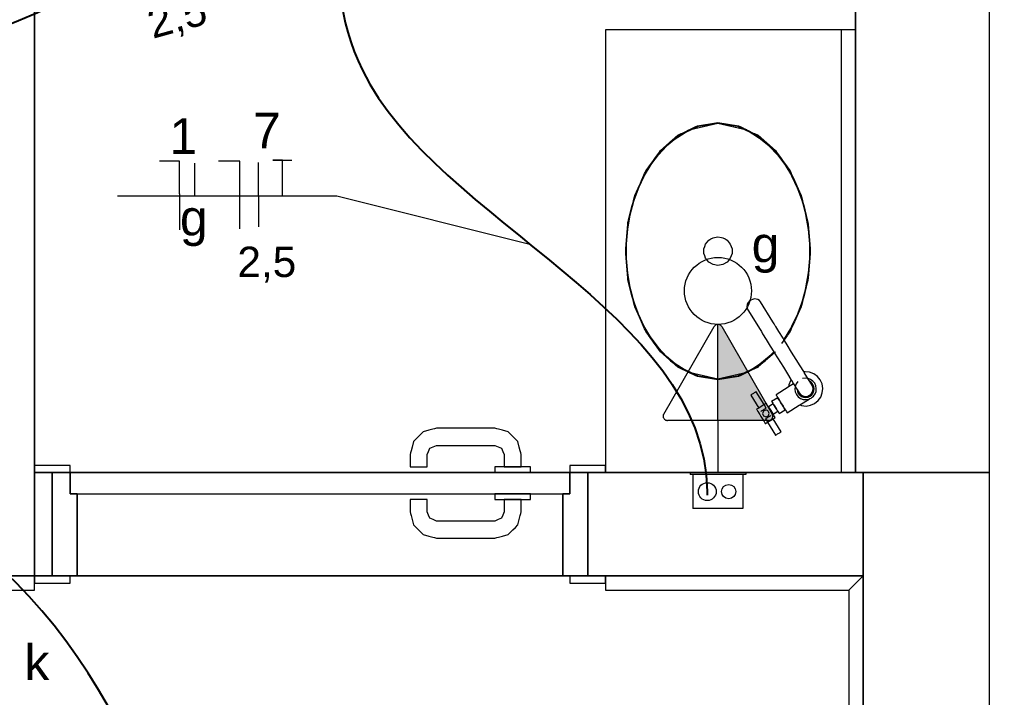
# Model space of a CAD drawing. Header units: millimetres. Extents: x 3.1 to 48, y 1.7 to 17.8.
# Drawn here: x 35.857 to 38.575, y 10.792 to 12.692 of the extents above; entities that cross this region are included whole.
import ezdxf

# ---------------------------------------------------------------- set-up
doc = ezdxf.new("R2010")
doc.units = ezdxf.units.MM
doc.layers.add('EL-Eletroduto', color=30, linetype='Continuous')
for name, color, linetype, lineweight in [('EL-Fios (Fase 1)', 2, 'Continuous', 15), ('EL-Fios (Neutro)', 154, 'Continuous', 15), ('EL-Fios (Retorno)', 10, 'Continuous', 15), ('EL-Fios (Terra)', 92, 'Continuous', 15), ('EL-Interruptor', 3, 'Continuous', 20), ('EL-Textos fios', 1, 'Continuous', 9), ('EL-Tomadas', 150, 'Continuous', 20), ('IFC-Caixa de passagem-Contorno', 44, 'Continuous', 5), ('IFC-Elemento construtivo genérico-Contorno', 253, 'Continuous', 5), ('IFC-Elemento de mobília-Contorno', 253, 'Continuous', 5), ('IFC-Elemento terminal-Contorno', 253, 'Continuous', 5), ('IFC-Laje-Contorno', 253, 'Continuous', 5), ('IFC-Parede padrão-Contorno', 253, 'Continuous', 5), ('IFC-Porta-Contorno', 253, 'Continuous', 5), ('Textos', 2, 'Continuous', 9)]:
    doc.layers.add(name, color=color, linetype=linetype, lineweight=lineweight)
doc.styles.add('Arial', font='arial.ttf')

msp = doc.modelspace()

# ---------------------------------------------------------------- hatches: boundary and pattern name
at = {"layer": 'EL-Tomadas', "linetype": 'Continuous'}
msp.add_hatch(color=161, dxfattribs=at).paths.add_polyline_path([(37.8136, 11.5687), (37.8136, 11.838), (37.816, 11.8377), (37.819, 11.8367), (37.8213, 11.8352), (37.823, 11.8334), (37.8242, 11.8317), (37.9667, 11.5842), (37.9672, 11.5815), (37.9671, 11.5788), (37.9663, 11.5759), (37.9651, 11.5737), (37.9623, 11.5709), (37.959, 11.5692), (37.9565, 11.5687), (37.8136, 11.5687)])

# ---------------------------------------------------------------- linework, layer by layer
at = {"layer": 'EL-Eletroduto'}
for points in [[(34.2742, 12.4486), (36.1612, 12.8513), (36.8486, 13.5208)], [(36.8486, 13.5208), (36.8173, 12.5502), (37.7836, 11.3694), (37.7837, 11.3592)], [(35.5126, 8.27), (36.3238, 9.5952), (35.7692, 11.1866), (35.7657, 11.1896)]]:
    msp.add_spline(points, degree=3, dxfattribs=at)
at = {"layer": 'EL-Fios (Fase 1)'}
for p, q in [((36.3046, 12.2953), (36.2489, 12.2953)), ((36.3046, 12.2033), (36.3046, 12.2953)), ((36.3046, 12.2033), (36.3046, 12.103))]:
    msp.add_line(p, q, dxfattribs=at)
at = {"layer": 'EL-Fios (Neutro)'}
for p, q in [((36.474, 12.295), (36.4144, 12.295)), ((36.474, 12.1056), (36.474, 12.295))]:
    msp.add_line(p, q, dxfattribs=at)
at = {"layer": 'EL-Fios (Retorno)'}
for p, q in [((36.3479, 12.1978), (36.3479, 12.2898)), ((36.5264, 12.1979), (36.5264, 12.2914)), ((36.1312, 12.1979), (36.7458, 12.1977)), ((36.5264, 12.1979), (36.5264, 12.1108)), ((36.7458, 12.1977), (37.2868, 12.0623))]:
    msp.add_line(p, q, dxfattribs=at)
at = {"layer": 'EL-Fios (Terra)'}
msp.add_lwpolyline([(36.5935, 12.1979), (36.5935, 12.2979), (36.5668, 12.2979), (36.6202, 12.2979)], dxfattribs=at)
at = {"layer": 'EL-Interruptor'}
msp.add_circle((37.8136, 11.9317), 0.0938, dxfattribs=at)
at = {"layer": 'EL-Tomadas'}
for p, q in [((37.6616, 11.5867), (37.8032, 11.832)), ((37.8136, 11.5687), (37.8136, 11.838)), ((37.824, 11.832), (37.9656, 11.5866)), ((37.9552, 11.5686), (37.672, 11.5687)), ((37.8136, 11.5687), (37.8136, 11.4235))]:
    msp.add_line(p, q, dxfattribs=at)
for points in [[(37.824, 11.832), (37.8232, 11.8332), (37.8223, 11.8342), (37.8213, 11.8352), (37.8202, 11.836), (37.819, 11.8367), (37.8177, 11.8373), (37.8163, 11.8377), (37.815, 11.8379), (37.8136, 11.838), (37.8122, 11.8379), (37.8108, 11.8377), (37.8095, 11.8373), (37.8082, 11.8367), (37.807, 11.836), (37.8059, 11.8352), (37.8048, 11.8342), (37.8039, 11.8332), (37.8032, 11.832)], [(37.6616, 11.5867), (37.661, 11.5855), (37.6605, 11.5842), (37.6602, 11.5828), (37.66, 11.5814), (37.66, 11.58), (37.6602, 11.5787), (37.6605, 11.5773), (37.661, 11.576), (37.6616, 11.5747), (37.6624, 11.5736), (37.6633, 11.5725), (37.6643, 11.5715), (37.6654, 11.5707), (37.6666, 11.57), (37.6679, 11.5695), (37.6692, 11.5691), (37.6706, 11.5688), (37.672, 11.5687)], [(37.9552, 11.5686), (37.9566, 11.5687), (37.958, 11.5689), (37.9593, 11.5693), (37.9606, 11.5699), (37.9618, 11.5706), (37.963, 11.5714), (37.964, 11.5724), (37.9649, 11.5734), (37.9656, 11.5746), (37.9663, 11.5758), (37.9667, 11.5772), (37.9671, 11.5785), (37.9672, 11.5799), (37.9672, 11.5813), (37.9671, 11.5827), (37.9667, 11.584), (37.9663, 11.5854), (37.9656, 11.5866)]]:
    msp.add_lwpolyline(points, dxfattribs=at)
at = {"layer": 'IFC-Caixa de passagem-Contorno'}
for p, q in [((37.8916, 11.423), (37.7356, 11.423)), ((37.7356, 11.423), (37.7356, 11.417)), ((37.8916, 11.417), (37.7356, 11.417)), ((37.7436, 11.417), (37.7436, 11.322)), ((37.8836, 11.417), (37.8836, 11.322)), ((37.8916, 11.423), (37.8916, 11.417)), ((37.8836, 11.322), (37.7436, 11.322))]:
    msp.add_line(p, q, dxfattribs=at)
for centre, radius in [((37.7836, 11.3694), 0.025), ((37.8436, 11.3694), 0.0199)]:
    msp.add_circle(centre, radius, dxfattribs=at)
at = {"layer": 'IFC-Elemento construtivo genérico-Contorno', "lineweight": 5}
for p, q in [((35.8986, 11.133), (35.6086, 11.133)), ((35.8986, 11.113), (35.8986, 11.133)), ((38.2206, 11.133), (37.4986, 11.133)), ((37.4986, 11.133), (37.4986, 11.113)), ((38.2206, 11.133), (38.1806, 11.093)), ((38.1806, 11.093), (38.2206, 11.133)), ((38.2206, 5.407), (38.2206, 11.133)), ((35.6086, 11.093), (35.8986, 11.093)), ((35.8986, 11.093), (35.8986, 11.113)), ((37.4986, 11.113), (37.4986, 11.093)), ((37.4986, 11.093), (38.1806, 11.093)), ((38.1806, 11.093), (38.1806, 5.447))]:
    msp.add_line(p, q, dxfattribs=at)
at = {"layer": 'IFC-Elemento de mobília-Contorno', "lineweight": 5}
for p, q in [((37.4986, 12.663), (37.4986, 12.4527)), ((37.5884, 12.663), (37.4986, 12.663)), ((37.6051, 12.663), (37.5884, 12.663)), ((37.697, 12.663), (37.6051, 12.663)), ((37.732, 12.663), (37.697, 12.663)), ((37.7897, 12.663), (37.732, 12.663)), ((37.8375, 12.663), (37.7897, 12.663)), ((37.8951, 12.663), (37.8375, 12.663)), ((37.9301, 12.663), (37.8951, 12.663)), ((38.022, 12.663), (37.9301, 12.663)), ((38.0388, 12.663), (38.022, 12.663)), ((38.1586, 12.663), (38.0388, 12.663)), ((38.1986, 12.663), (38.1586, 12.663)), ((38.1586, 12.663), (38.1586, 12.3326)), ((38.1986, 12.4918), (38.1986, 12.663)), ((38.1986, 12.2346), (38.1986, 12.4918)), ((37.4986, 12.4527), (37.4986, 12.3538)), ((37.756, 12.3942), (37.8136, 12.4033)), ((37.8136, 12.4033), (37.8711, 12.3942)), ((37.6611, 12.3323), (37.7014, 12.3676)), ((37.7014, 12.3676), (37.7108, 12.3722)), ((37.7108, 12.3722), (37.7127, 12.3731)), ((37.7127, 12.3731), (37.7326, 12.3828)), ((37.7326, 12.3828), (37.733, 12.383)), ((37.733, 12.383), (37.7512, 12.3919)), ((37.7512, 12.3919), (37.756, 12.3942)), ((37.8711, 12.3942), (37.876, 12.3919)), ((37.876, 12.3919), (37.8953, 12.3824)), ((37.8953, 12.3824), (37.896, 12.3821)), ((37.896, 12.3821), (37.9144, 12.3731)), ((37.9144, 12.3731), (37.9163, 12.3722)), ((37.9163, 12.3722), (37.9258, 12.3676)), ((37.9258, 12.3676), (37.9661, 12.3323)), ((37.4986, 12.3538), (37.4986, 12.2687)), ((37.6357, 12.3015), (37.6476, 12.318)), ((37.6476, 12.318), (37.6523, 12.3247)), ((37.6523, 12.3247), (37.6611, 12.3323)), ((37.9661, 12.3323), (37.9748, 12.3247)), ((37.9748, 12.3247), (37.9796, 12.318)), ((37.9796, 12.318), (37.9914, 12.3015)), ((38.1586, 12.3326), (38.1586, 12.2541)), ((37.6191, 12.2784), (37.6355, 12.3012)), ((37.6355, 12.3012), (37.6357, 12.3015)), ((37.9914, 12.3015), (37.9917, 12.3012)), ((37.9917, 12.3012), (38.008, 12.2784)), ((37.4986, 12.2687), (37.4986, 12.2131)), ((37.5962, 12.2339), (37.6082, 12.2606)), ((37.6082, 12.2606), (37.6095, 12.2634)), ((37.6095, 12.2634), (37.6114, 12.2676)), ((37.6114, 12.2676), (37.6178, 12.2765)), ((37.6178, 12.2765), (37.6191, 12.2784)), ((38.008, 12.2784), (38.0093, 12.2766)), ((38.0093, 12.2766), (38.0158, 12.2676)), ((38.0158, 12.2676), (38.0177, 12.2634)), ((38.0177, 12.2634), (38.0189, 12.2606)), ((38.0189, 12.2606), (38.027, 12.2427)), ((37.5935, 12.2279), (37.5962, 12.2339)), ((38.027, 12.2427), (38.0279, 12.2406)), ((38.0279, 12.2406), (38.0421, 12.2091)), ((38.1586, 12.2541), (38.1586, 12.1638)), ((38.1986, 12.2237), (38.1986, 12.2346)), ((37.4986, 12.2131), (37.4986, 12.2055)), ((37.4986, 12.2055), (37.4986, 12.1901)), ((37.5806, 12.1993), (37.5842, 12.2074)), ((37.5842, 12.2074), (37.585, 12.2091)), ((37.585, 12.2091), (37.5935, 12.2279)), ((38.0421, 12.2091), (38.0429, 12.2074)), ((38.0429, 12.2074), (38.0466, 12.1993)), ((38.1986, 12.1288), (38.1986, 12.2237)), ((37.4986, 12.1901), (37.4986, 12.1104)), ((37.5747, 12.1759), (37.5789, 12.1928)), ((37.5789, 12.1928), (37.5796, 12.1953)), ((37.5796, 12.1953), (37.5806, 12.1993)), ((38.0466, 12.1993), (38.0476, 12.1953)), ((38.0476, 12.1953), (38.0482, 12.1928)), ((38.0482, 12.1928), (38.0524, 12.1759)), ((37.5634, 12.1309), (37.5734, 12.1707)), ((37.5734, 12.1707), (37.5747, 12.1759)), ((38.0524, 12.1759), (38.0538, 12.1707)), ((38.0538, 12.1707), (38.0638, 12.1309)), ((38.1586, 12.1638), (38.1586, 12.135)), ((37.5611, 12.1192), (37.5615, 12.1231)), ((37.5615, 12.1231), (37.563, 12.1293)), ((37.563, 12.1293), (37.5634, 12.1309)), ((38.0638, 12.1309), (38.0641, 12.1293)), ((38.0641, 12.1293), (38.0657, 12.1231)), ((38.0657, 12.1231), (38.066, 12.1192)), ((38.1586, 12.135), (38.1586, 12.0686)), ((38.1986, 12.073), (38.1986, 12.1288)), ((37.4986, 12.1104), (37.4986, 12.0685)), ((37.5575, 12.0737), (37.561, 12.1173)), ((37.561, 12.1173), (37.5611, 12.1192)), ((38.066, 12.1192), (38.0662, 12.1173)), ((38.0662, 12.1173), (38.0697, 12.0737)), ((37.4986, 12.0685), (37.4986, 12.0175)), ((37.5565, 12.0623), (37.5575, 12.0737)), ((38.0697, 12.0737), (38.0706, 12.0623)), ((38.1586, 12.0686), (38.1586, 12.0173)), ((38.1986, 12.0129), (38.1986, 12.073)), ((37.555, 12.043), (37.5555, 12.0491)), ((37.5555, 12.0368), (37.555, 12.043)), ((37.5555, 12.0491), (37.5565, 12.0623)), ((38.0706, 12.0623), (38.0717, 12.0491)), ((38.0717, 12.0491), (38.0722, 12.043)), ((38.0722, 12.043), (38.0717, 12.0368)), ((37.4986, 12.0175), (37.4986, 11.9755)), ((37.5565, 12.0236), (37.5555, 12.0368)), ((37.5575, 12.0122), (37.5565, 12.0236)), ((38.0706, 12.0236), (38.0697, 12.0122)), ((38.0717, 12.0368), (38.0706, 12.0236)), ((38.1586, 12.0173), (38.1586, 11.9509)), ((37.561, 11.9687), (37.5575, 12.0122)), ((38.0697, 12.0122), (38.0662, 11.9687)), ((38.1986, 11.9572), (38.1986, 12.0129)), ((37.4986, 11.9755), (37.4986, 11.8959)), ((37.5611, 11.9667), (37.561, 11.9687)), ((37.5615, 11.9628), (37.5611, 11.9667)), ((37.563, 11.9566), (37.5615, 11.9628)), ((38.0657, 11.9628), (38.0641, 11.9566)), ((38.066, 11.9667), (38.0657, 11.9628)), ((38.0662, 11.9687), (38.066, 11.9667)), ((37.5634, 11.9551), (37.563, 11.9566)), ((37.5734, 11.9152), (37.5634, 11.9551)), ((38.0638, 11.9551), (38.0538, 11.9152)), ((38.0641, 11.9566), (38.0638, 11.9551)), ((38.1586, 11.9509), (38.1586, 11.9221)), ((38.1986, 11.8622), (38.1986, 11.9572)), ((37.5747, 11.91), (37.5734, 11.9152)), ((37.5789, 11.8932), (37.5747, 11.91)), ((38.0524, 11.91), (38.0482, 11.8932)), ((38.0538, 11.9152), (38.0524, 11.91)), ((38.1586, 11.9221), (38.1586, 11.8318)), ((37.4986, 11.8959), (37.4986, 11.8804)), ((37.4986, 11.8804), (37.4986, 11.8728)), ((37.5796, 11.8907), (37.5789, 11.8932)), ((37.5806, 11.8866), (37.5796, 11.8907)), ((37.5842, 11.8785), (37.5806, 11.8866)), ((37.585, 11.8768), (37.5842, 11.8785)), ((38.0429, 11.8785), (38.0421, 11.8768)), ((38.0466, 11.8866), (38.0429, 11.8785)), ((38.0476, 11.8907), (38.0466, 11.8866)), ((38.0482, 11.8932), (38.0476, 11.8907)), ((37.4986, 11.8728), (37.4986, 11.8172)), ((37.5935, 11.858), (37.585, 11.8768)), ((37.5962, 11.852), (37.5935, 11.858)), ((37.6082, 11.8253), (37.5962, 11.852)), ((38.0421, 11.8768), (38.0279, 11.8453)), ((38.1986, 11.8513), (38.1986, 11.8622)), ((38.1986, 11.594), (38.1986, 11.8513)), ((37.6095, 11.8226), (37.6082, 11.8253)), ((38.0189, 11.8253), (38.0177, 11.8226)), ((38.027, 11.8432), (38.0189, 11.8253)), ((38.0272, 11.8437), (38.027, 11.8432)), ((38.0279, 11.8453), (38.0272, 11.8437)), ((38.1586, 11.8318), (38.1586, 11.7533)), ((37.4986, 11.8172), (37.4986, 11.7321)), ((37.6114, 11.8183), (37.6095, 11.8226)), ((37.6178, 11.8094), (37.6114, 11.8183)), ((37.6191, 11.8076), (37.6178, 11.8094)), ((37.6355, 11.7847), (37.6191, 11.8076)), ((38.008, 11.8076), (37.9917, 11.7847)), ((38.0093, 11.8094), (38.008, 11.8076)), ((38.0158, 11.8183), (38.0093, 11.8094)), ((38.0177, 11.8226), (38.0158, 11.8183)), ((37.6357, 11.7844), (37.6355, 11.7847)), ((37.6476, 11.7679), (37.6357, 11.7844)), ((37.6523, 11.7613), (37.6476, 11.7679)), ((37.6611, 11.7536), (37.6523, 11.7613)), ((37.7014, 11.7183), (37.6611, 11.7536)), ((37.9661, 11.7536), (37.9519, 11.7412)), ((37.9748, 11.7613), (37.9661, 11.7536)), ((38.1586, 11.7533), (38.1586, 11.423)), ((37.4986, 11.7321), (37.4986, 11.6332)), ((37.7108, 11.7137), (37.7014, 11.7183)), ((37.9258, 11.7183), (37.9163, 11.7137)), ((37.9272, 11.7196), (37.9258, 11.7183)), ((37.9273, 11.7196), (37.9272, 11.7196)), ((37.9519, 11.7412), (37.9273, 11.7197)), ((37.9273, 11.7197), (37.9273, 11.7196)), ((37.7127, 11.7128), (37.7108, 11.7137)), ((37.7311, 11.7038), (37.7127, 11.7128)), ((37.7318, 11.7035), (37.7311, 11.7038)), ((37.7512, 11.6941), (37.7318, 11.7035)), ((37.756, 11.6917), (37.7512, 11.6941)), ((37.8136, 11.6827), (37.756, 11.6917)), ((37.8711, 11.6917), (37.8136, 11.6827)), ((37.876, 11.6941), (37.8711, 11.6917)), ((37.8941, 11.7029), (37.876, 11.6941)), ((37.8945, 11.7031), (37.8941, 11.7029)), ((37.8954, 11.7035), (37.8945, 11.7031)), ((37.9092, 11.7103), (37.8954, 11.7035)), ((37.9144, 11.7128), (37.9092, 11.7103)), ((37.9163, 11.7137), (37.9144, 11.7128)), ((37.4986, 11.6332), (37.4986, 11.443)), ((38.1986, 11.423), (38.1986, 11.594)), ((37.4986, 11.443), (37.4986, 11.423)), ((37.4986, 11.423), (37.5884, 11.423)), ((37.5884, 11.423), (37.6051, 11.423)), ((37.6051, 11.423), (37.6575, 11.423)), ((37.6575, 11.423), (37.697, 11.423)), ((37.697, 11.423), (37.7039, 11.423)), ((37.7039, 11.423), (37.732, 11.423)), ((37.732, 11.423), (37.7897, 11.423)), ((37.7897, 11.423), (37.8375, 11.423)), ((37.8375, 11.423), (37.8951, 11.423)), ((37.8951, 11.423), (37.9301, 11.423)), ((37.9301, 11.423), (38.022, 11.423)), ((38.022, 11.423), (38.0388, 11.423)), ((38.0388, 11.423), (38.0395, 11.423)), ((38.0395, 11.423), (38.0607, 11.423)), ((38.0607, 11.423), (38.1986, 11.423)), ((38.1586, 11.423), (38.1986, 11.423))]:
    msp.add_line(p, q, dxfattribs=at)
at = {"layer": 'IFC-Elemento terminal-Contorno', "lineweight": 5}
for p, q in [((37.7326, 12.3828), (37.8136, 12.4013)), ((37.7591, 12.3931), (37.8136, 12.4013)), ((37.8136, 12.4013), (37.7591, 12.3931)), ((37.8136, 12.4013), (37.8681, 12.3931)), ((37.8681, 12.3931), (37.8136, 12.4013)), ((37.8136, 12.4013), (37.8945, 12.3828)), ((37.6697, 12.3377), (37.7062, 12.3683)), ((37.681, 12.3497), (37.7318, 12.3824)), ((37.7062, 12.3683), (37.681, 12.3497)), ((37.7312, 12.3821), (37.7062, 12.3683)), ((37.7062, 12.3683), (37.7197, 12.3746)), ((37.7197, 12.3746), (37.7416, 12.3849)), ((37.7416, 12.3849), (37.7591, 12.3931)), ((37.8681, 12.3931), (37.8856, 12.3849)), ((37.8941, 12.383), (37.8681, 12.3931)), ((37.8856, 12.3849), (37.9075, 12.3746)), ((37.8953, 12.3824), (37.9461, 12.3497)), ((37.9075, 12.3746), (37.921, 12.3683)), ((37.921, 12.3683), (37.9331, 12.3581)), ((37.9461, 12.3497), (37.921, 12.3683)), ((37.6355, 12.3012), (37.681, 12.3497)), ((37.681, 12.3497), (37.6572, 12.3272)), ((37.9331, 12.3581), (37.9574, 12.3377)), ((37.9699, 12.3272), (37.9461, 12.3497)), ((37.9461, 12.3497), (37.9917, 12.3012)), ((37.6259, 12.2853), (37.6468, 12.3133)), ((37.6468, 12.3133), (37.6572, 12.3272)), ((37.6572, 12.3272), (37.6697, 12.3377)), ((37.9574, 12.3377), (37.9699, 12.3272)), ((37.9699, 12.3272), (37.9803, 12.3133)), ((37.9914, 12.3015), (37.9699, 12.3272)), ((37.9803, 12.3133), (38.012, 12.271)), ((37.5992, 12.2406), (37.6348, 12.3002)), ((37.6341, 12.2993), (37.6152, 12.271)), ((37.9924, 12.3002), (38.0279, 12.2406)), ((37.5911, 12.2197), (37.6152, 12.271)), ((37.6152, 12.271), (37.6259, 12.2853)), ((38.012, 12.271), (38.02, 12.254)), ((38.027, 12.2427), (38.012, 12.271)), ((37.5734, 12.1707), (37.5962, 12.2339)), ((38.02, 12.254), (38.0442, 12.2024)), ((38.031, 12.2339), (38.0538, 12.1707)), ((37.5935, 12.2279), (37.5829, 12.2024)), ((37.5829, 12.2024), (37.5911, 12.2197)), ((37.5677, 12.1444), (37.5779, 12.1831)), ((37.5779, 12.1831), (37.5829, 12.2024)), ((38.0442, 12.2024), (38.0493, 12.1831)), ((38.0524, 12.1759), (38.0442, 12.2024)), ((38.0493, 12.1831), (38.0645, 12.125)), ((37.5591, 12.0937), (37.5697, 12.1561)), ((38.0574, 12.1561), (38.0681, 12.0937)), ((37.5575, 12.0635), (37.5626, 12.125)), ((37.5671, 12.1455), (37.5626, 12.125)), ((37.5626, 12.125), (37.5677, 12.1444)), ((38.0645, 12.125), (38.0662, 12.1045)), ((38.0674, 12.1026), (38.0645, 12.125)), ((38.0662, 12.1045), (38.0697, 12.0635)), ((37.5575, 12.0122), (37.5575, 12.0737)), ((37.7789, 12.063), (37.7879, 12.0736)), ((37.7879, 12.0736), (37.7939, 12.0771)), ((37.7939, 12.0771), (37.7999, 12.0806)), ((37.7999, 12.0806), (37.804, 12.0813)), ((37.804, 12.0813), (37.8136, 12.083)), ((37.8136, 12.083), (37.8231, 12.0813)), ((37.8231, 12.0813), (37.8273, 12.0806)), ((37.8273, 12.0806), (37.8333, 12.0771)), ((37.8333, 12.0771), (37.8393, 12.0736)), ((37.8393, 12.0736), (37.8482, 12.063)), ((38.0697, 12.0737), (38.0697, 12.0122)), ((37.5557, 12.043), (37.5575, 12.0635)), ((37.5565, 12.0623), (37.5557, 12.043)), ((37.5575, 12.0224), (37.5557, 12.043)), ((37.7742, 12.0499), (37.7766, 12.0564)), ((37.7742, 12.043), (37.7742, 12.0499)), ((37.7742, 12.036), (37.7742, 12.043)), ((37.7766, 12.0564), (37.7789, 12.063)), ((37.8482, 12.063), (37.8506, 12.0564)), ((37.8506, 12.0564), (37.853, 12.0499)), ((37.853, 12.0499), (37.853, 12.043)), ((37.853, 12.043), (37.853, 12.036)), ((38.0697, 12.0635), (38.0714, 12.043)), ((38.0714, 12.043), (38.0697, 12.0224)), ((38.0706, 12.0236), (38.0714, 12.043)), ((37.5609, 11.9815), (37.5575, 12.0224)), ((37.7766, 12.0295), (37.7742, 12.036)), ((37.7789, 12.023), (37.7766, 12.0295)), ((37.7834, 12.0176), (37.7789, 12.023)), ((37.7879, 12.0123), (37.7834, 12.0176)), ((37.8437, 12.0176), (37.8393, 12.0123)), ((37.8482, 12.023), (37.8437, 12.0176)), ((37.8506, 12.0295), (37.8482, 12.023)), ((37.853, 12.036), (37.8506, 12.0295)), ((38.0697, 12.0224), (38.0645, 11.961)), ((37.5697, 11.9298), (37.5591, 11.9922)), ((37.7999, 12.0054), (37.7879, 12.0123)), ((37.8136, 12.003), (37.7999, 12.0054)), ((37.8273, 12.0054), (37.8136, 12.003)), ((37.8393, 12.0123), (37.8273, 12.0054)), ((38.0681, 11.9922), (38.0574, 11.9298)), ((37.5598, 11.9834), (37.5626, 11.961)), ((37.5626, 11.961), (37.5609, 11.9815)), ((37.5779, 11.9028), (37.5626, 11.961)), ((38.0645, 11.961), (38.0594, 11.9415)), ((38.0601, 11.9404), (38.0645, 11.961)), ((38.0594, 11.9415), (38.0493, 11.9028)), ((37.5962, 11.852), (37.5734, 11.9152)), ((37.5747, 11.91), (37.5829, 11.8835)), ((37.9053, 11.9055), (37.901, 11.9021)), ((37.9102, 11.9079), (37.9053, 11.9055)), ((37.9155, 11.909), (37.9102, 11.9079)), ((37.9207, 11.9088), (37.9155, 11.909)), ((37.9255, 11.9074), (37.9207, 11.9088)), ((37.9296, 11.9047), (37.9255, 11.9074)), ((38.0538, 11.9152), (38.031, 11.852)), ((37.5829, 11.8835), (37.5779, 11.9028)), ((37.5911, 11.8662), (37.5829, 11.8835)), ((37.8954, 11.8932), (37.8946, 11.8882)), ((37.8946, 11.8882), (37.8951, 11.8834)), ((37.8951, 11.8834), (37.897, 11.879)), ((37.8976, 11.8979), (37.8954, 11.8932)), ((37.897, 11.879), (37.9315, 11.8232)), ((37.901, 11.9021), (37.8976, 11.8979)), ((37.9327, 11.9011), (37.9296, 11.9047)), ((37.9672, 11.8453), (37.9327, 11.9011)), ((38.0337, 11.858), (38.0442, 11.8835)), ((38.0442, 11.8835), (38.0361, 11.8662)), ((38.0493, 11.9028), (38.0442, 11.8835)), ((37.6072, 11.832), (37.5911, 11.8662)), ((38.0361, 11.8662), (38.02, 11.832)), ((37.6348, 11.7857), (37.5992, 11.8453)), ((37.6002, 11.8432), (37.6152, 11.8149)), ((37.6152, 11.8149), (37.6072, 11.832)), ((37.9708, 11.8396), (37.9672, 11.8453)), ((37.9743, 11.8339), (37.9708, 11.8396)), ((37.9757, 11.8316), (37.9743, 11.8339)), ((37.9842, 11.8179), (37.9757, 11.8316)), ((38.0279, 11.8453), (37.9981, 11.7954)), ((38.02, 11.832), (38.012, 11.8149)), ((37.6468, 11.7727), (37.6152, 11.8149)), ((37.9315, 11.8232), (37.9351, 11.8175)), ((37.9351, 11.8175), (37.9386, 11.8118)), ((37.9386, 11.8118), (37.9485, 11.7958)), ((37.9958, 11.7992), (37.9842, 11.8179)), ((37.9978, 11.796), (37.9958, 11.7992)), ((38.0013, 11.8007), (37.9978, 11.796)), ((37.9985, 11.7948), (38.012, 11.8149)), ((38.012, 11.8149), (38.0013, 11.8007)), ((37.681, 11.7362), (37.6355, 11.7847)), ((37.6357, 11.7844), (37.6572, 11.7587)), ((37.6572, 11.7587), (37.6468, 11.7727)), ((37.9485, 11.7958), (37.9601, 11.777)), ((37.9601, 11.777), (37.9698, 11.7614)), ((37.9981, 11.7954), (37.9978, 11.796)), ((37.9985, 11.7948), (37.9981, 11.7954)), ((37.9987, 11.7945), (37.9985, 11.7948)), ((38, 11.7924), (37.9987, 11.7945)), ((38.0074, 11.7804), (38, 11.7924)), ((38.02, 11.7601), (38.0074, 11.7804)), ((37.6697, 11.7483), (37.6572, 11.7587)), ((37.6572, 11.7587), (37.681, 11.7362)), ((37.6941, 11.7278), (37.6697, 11.7483)), ((37.9574, 11.7483), (37.921, 11.7176)), ((37.9698, 11.7614), (37.9461, 11.7362)), ((37.9461, 11.7362), (37.9699, 11.7587)), ((37.9699, 11.7587), (37.9574, 11.7483)), ((37.9698, 11.7614), (37.9707, 11.7599)), ((37.9707, 11.7599), (37.9699, 11.7587)), ((37.9707, 11.7599), (37.9708, 11.7598)), ((37.9708, 11.7598), (37.9709, 11.7597)), ((37.9709, 11.7597), (37.9716, 11.7585)), ((37.9716, 11.7585), (37.9717, 11.7583)), ((37.9717, 11.7583), (37.9722, 11.7576)), ((37.9722, 11.7576), (37.9969, 11.7176)), ((38.0326, 11.7397), (38.02, 11.7601)), ((37.681, 11.7362), (37.7062, 11.7176)), ((37.7318, 11.7035), (37.681, 11.7362)), ((37.7062, 11.7176), (37.6941, 11.7278)), ((37.7197, 11.7113), (37.7062, 11.7176)), ((37.9461, 11.7362), (37.8953, 11.7035)), ((37.896, 11.7038), (37.921, 11.7176)), ((37.921, 11.7176), (37.9075, 11.7113)), ((37.921, 11.7176), (37.9461, 11.7362)), ((37.9969, 11.7176), (38.0081, 11.6994)), ((38.0439, 11.7215), (38.0326, 11.7397)), ((38.0537, 11.7056), (38.0439, 11.7215)), ((37.7416, 11.7011), (37.7197, 11.7113)), ((37.8136, 11.6847), (37.7326, 11.7031)), ((37.7331, 11.7029), (37.7591, 11.6929)), ((37.7591, 11.6929), (37.7416, 11.7011)), ((37.8136, 11.6847), (37.7591, 11.6929)), ((37.7591, 11.6929), (37.8136, 11.6847)), ((37.8945, 11.7031), (37.8136, 11.6847)), ((37.8681, 11.6929), (37.8136, 11.6847)), ((37.8136, 11.6847), (37.8681, 11.6929)), ((37.8856, 11.7011), (37.8681, 11.6929)), ((37.9075, 11.7113), (37.8856, 11.7011)), ((38.0081, 11.6994), (38.018, 11.6835)), ((38.0543, 11.7047), (38.0537, 11.7056)), ((38.0575, 11.7052), (38.0543, 11.7047)), ((38.0551, 11.7034), (38.0543, 11.7047)), ((38.063, 11.6907), (38.0551, 11.7034)), ((38.07, 11.704), (38.0575, 11.7052)), ((38.0645, 11.6882), (38.063, 11.6907)), ((38.0656, 11.6864), (38.0645, 11.6882)), ((38.0818, 11.6995), (38.07, 11.704)), ((38.092, 11.6922), (38.0818, 11.6995)), ((38.0999, 11.6825), (38.092, 11.6922)), ((38.01, 11.6616), (37.9762, 11.6406)), ((38.0116, 11.6626), (38.01, 11.6616)), ((38.0256, 11.6712), (38.0116, 11.6626)), ((38.0122, 11.6682), (38.0116, 11.6626)), ((38.0166, 11.6799), (38.0122, 11.6682)), ((38.0186, 11.6826), (38.0166, 11.6799)), ((38.018, 11.6835), (38.0186, 11.6826)), ((38.0186, 11.6826), (38.0194, 11.6813)), ((38.0194, 11.6813), (38.0256, 11.6712)), ((38.0256, 11.6712), (38.0273, 11.6686)), ((38.0273, 11.6686), (38.0288, 11.6661)), ((38.0288, 11.6661), (38.0299, 11.6643)), ((38.0298, 11.664), (38.029, 11.6562)), ((38.0325, 11.6714), (38.0298, 11.664)), ((38.0299, 11.6643), (38.035, 11.6561)), ((38.0371, 11.6777), (38.0325, 11.6714)), ((38.0581, 11.6872), (38.0504, 11.6859)), ((38.0659, 11.6864), (38.0581, 11.6872)), ((38.0707, 11.6782), (38.0656, 11.6864)), ((38.0732, 11.6836), (38.0659, 11.6864)), ((38.0708, 11.6781), (38.0707, 11.6782)), ((38.0708, 11.678), (38.0708, 11.6781)), ((38.0755, 11.6747), (38.0708, 11.6781)), ((38.0739, 11.6731), (38.0708, 11.678)), ((38.0796, 11.6791), (38.0732, 11.6836)), ((38.0747, 11.6715), (38.0739, 11.6731)), ((38.0751, 11.6708), (38.0747, 11.6715)), ((38.0756, 11.6702), (38.0751, 11.6708)), ((38.0752, 11.6706), (38.0751, 11.6708)), ((38.0752, 11.6706), (38.0756, 11.6702)), ((38.0757, 11.6697), (38.0752, 11.6706)), ((38.0795, 11.6698), (38.0755, 11.6747)), ((38.0791, 11.6632), (38.0757, 11.6697)), ((38.0769, 11.6682), (38.0757, 11.6697)), ((38.0791, 11.6632), (38.0769, 11.6682)), ((38.08, 11.6578), (38.0791, 11.6632)), ((38.08, 11.6578), (38.0791, 11.6632)), ((38.0821, 11.6641), (38.0795, 11.6698)), ((38.0846, 11.673), (38.0796, 11.6791)), ((38.0831, 11.6579), (38.0821, 11.6641)), ((38.0878, 11.6658), (38.0846, 11.673)), ((38.0891, 11.6581), (38.0878, 11.6658)), ((38.1051, 11.671), (38.0999, 11.6825)), ((38.1071, 11.6586), (38.1051, 11.671)), ((37.9055, 11.6399), (37.9053, 11.6398)), ((37.9053, 11.6398), (37.9277, 11.6035)), ((37.9063, 11.6404), (37.9055, 11.6399)), ((37.9075, 11.6411), (37.9063, 11.6404)), ((37.9091, 11.6421), (37.9075, 11.6411)), ((37.911, 11.6433), (37.9091, 11.6421)), ((37.9129, 11.6445), (37.911, 11.6433)), ((37.9149, 11.6457), (37.9129, 11.6445)), ((37.9168, 11.6469), (37.9149, 11.6457)), ((37.9184, 11.6479), (37.9168, 11.6469)), ((37.9196, 11.6486), (37.9184, 11.6479)), ((37.9204, 11.6491), (37.9196, 11.6486)), ((37.9206, 11.6493), (37.9204, 11.6491)), ((37.943, 11.613), (37.9206, 11.6493)), ((37.9762, 11.6406), (37.9767, 11.6398)), ((37.9767, 11.6398), (37.9783, 11.6373)), ((37.9783, 11.6373), (37.9807, 11.6333)), ((38.029, 11.6562), (38.0302, 11.6485)), ((38.0302, 11.6485), (38.0335, 11.6413)), ((38.0335, 11.6413), (38.0384, 11.6352)), ((38.035, 11.6561), (38.0351, 11.656)), ((38.0351, 11.656), (38.0351, 11.6559)), ((38.0351, 11.656), (38.036, 11.6502)), ((38.0351, 11.6559), (38.0381, 11.651)), ((38.036, 11.6502), (38.0386, 11.6445)), ((38.0381, 11.651), (38.0399, 11.6481)), ((38.0384, 11.6352), (38.0448, 11.6307)), ((38.0386, 11.6445), (38.0425, 11.6396)), ((38.0389, 11.6511), (38.0412, 11.6461)), ((38.0399, 11.6481), (38.0412, 11.6461)), ((38.0412, 11.6461), (38.0446, 11.6419)), ((38.0412, 11.6461), (38.0446, 11.6419)), ((38.0425, 11.6396), (38.0476, 11.636)), ((38.0446, 11.6419), (38.0491, 11.6387)), ((38.0446, 11.6419), (38.0491, 11.6386)), ((38.0476, 11.636), (38.0535, 11.6337)), ((38.0491, 11.6387), (38.0542, 11.6367)), ((38.0491, 11.6386), (38.0542, 11.6367)), ((38.0535, 11.6337), (38.0598, 11.6331)), ((38.0542, 11.6367), (38.0597, 11.6362)), ((38.0542, 11.6367), (38.0597, 11.6362)), ((38.0597, 11.6362), (38.0651, 11.637)), ((38.0597, 11.6362), (38.0651, 11.637)), ((38.0598, 11.6331), (38.066, 11.6341)), ((38.0651, 11.637), (38.0701, 11.6393)), ((38.0651, 11.637), (38.0701, 11.6393)), ((38.066, 11.6341), (38.0717, 11.6367)), ((38.0701, 11.6393), (38.0743, 11.6428)), ((38.0701, 11.6393), (38.0743, 11.6428)), ((38.0717, 11.6367), (38.0765, 11.6407)), ((38.0743, 11.6428), (38.0775, 11.6472)), ((38.0743, 11.6428), (38.0775, 11.6472)), ((38.0748, 11.6316), (38.0778, 11.634)), ((38.0765, 11.6407), (38.0802, 11.6458)), ((38.0775, 11.6472), (38.0795, 11.6523)), ((38.0775, 11.6472), (38.0795, 11.6523)), ((38.0778, 11.634), (38.0809, 11.6366)), ((38.0795, 11.6523), (38.08, 11.6578)), ((38.0795, 11.6523), (38.08, 11.6578)), ((38.0802, 11.6458), (38.0824, 11.6516)), ((38.0809, 11.6366), (38.0855, 11.6429)), ((38.0824, 11.6516), (38.0831, 11.6579)), ((38.0855, 11.6429), (38.0883, 11.6503)), ((38.0883, 11.6503), (38.0891, 11.6581)), ((38.0941, 11.6242), (38.1014, 11.6344)), ((38.1014, 11.6344), (38.1058, 11.6461)), ((38.1058, 11.6461), (38.1071, 11.6586)), ((37.943, 11.613), (37.9277, 11.6035)), ((37.949, 11.6167), (37.943, 11.613)), ((37.949, 11.6034), (37.943, 11.613)), ((37.9494, 11.616), (37.949, 11.6167)), ((37.9507, 11.614), (37.9494, 11.616)), ((37.9526, 11.6109), (37.9507, 11.614)), ((37.9549, 11.6071), (37.9526, 11.6109)), ((37.9552, 11.6067), (37.9549, 11.6071)), ((37.9682, 11.6153), (37.955, 11.6071)), ((37.955, 11.6071), (37.9552, 11.6067)), ((37.9555, 11.6062), (37.9552, 11.6067)), ((37.9552, 11.6067), (37.9558, 11.6057)), ((37.9578, 11.6026), (37.9555, 11.6062)), ((37.9812, 11.6325), (37.964, 11.6219)), ((37.964, 11.6219), (37.9644, 11.6213)), ((37.9644, 11.6213), (37.9655, 11.6196)), ((37.9655, 11.6196), (37.9671, 11.6169)), ((37.9671, 11.6169), (37.9682, 11.6153)), ((37.9682, 11.6153), (37.9693, 11.6134)), ((37.9684, 11.6149), (37.9682, 11.6153)), ((37.969, 11.6139), (37.9684, 11.6149)), ((37.97, 11.6122), (37.969, 11.6139)), ((37.9693, 11.6134), (37.9719, 11.6093)), ((37.9714, 11.6101), (37.97, 11.6122)), ((37.9729, 11.6076), (37.9714, 11.6101)), ((37.9719, 11.6093), (37.9746, 11.6049)), ((37.9746, 11.6049), (37.9729, 11.6076)), ((37.9807, 11.6333), (37.9812, 11.6325)), ((37.9815, 11.632), (37.9812, 11.6325)), ((37.9812, 11.6325), (37.984, 11.6281)), ((37.9826, 11.6303), (37.9815, 11.632)), ((37.9843, 11.6275), (37.9826, 11.6303)), ((37.984, 11.6281), (37.9877, 11.622)), ((37.9865, 11.624), (37.9843, 11.6275)), ((37.989, 11.6199), (37.9865, 11.624)), ((37.9877, 11.622), (37.9917, 11.6155)), ((37.9917, 11.6155), (37.989, 11.6199)), ((37.9917, 11.6155), (37.9958, 11.609)), ((37.9945, 11.6111), (37.9917, 11.6155)), ((37.997, 11.607), (37.9945, 11.6111)), ((37.9958, 11.609), (37.9995, 11.6029)), ((37.9992, 11.6034), (37.997, 11.607)), ((38.0073, 11.5904), (38.0411, 11.6113)), ((38.0411, 11.6113), (38.0428, 11.6123)), ((38.0428, 11.6123), (38.069, 11.6286)), ((38.0428, 11.6123), (38.048, 11.6103)), ((38.0448, 11.6307), (38.0521, 11.6279)), ((38.048, 11.6103), (38.0605, 11.6091)), ((38.0521, 11.6279), (38.0599, 11.6271)), ((38.0599, 11.6271), (38.0677, 11.6284)), ((38.0605, 11.6091), (38.0729, 11.6111)), ((38.0677, 11.6284), (38.0713, 11.63)), ((38.069, 11.6286), (38.0713, 11.63)), ((38.0713, 11.63), (38.0748, 11.6316)), ((38.0729, 11.6111), (38.0843, 11.6163)), ((38.0843, 11.6163), (38.0941, 11.6242)), ((37.9277, 11.6035), (37.9217, 11.5999)), ((37.9217, 11.5999), (37.9222, 11.5992)), ((37.9222, 11.5992), (37.9234, 11.5972)), ((37.9234, 11.5972), (37.9254, 11.594)), ((37.9254, 11.594), (37.9277, 11.5903)), ((37.9277, 11.5903), (37.9279, 11.5898)), ((37.9279, 11.5898), (37.9283, 11.5893)), ((37.9283, 11.5893), (37.9305, 11.5857)), ((37.9305, 11.5857), (37.9309, 11.585)), ((37.9309, 11.585), (37.9341, 11.5798)), ((37.9339, 11.5941), (37.9347, 11.5946)), ((37.9341, 11.5798), (37.9373, 11.5746)), ((37.9347, 11.5946), (37.9359, 11.5953)), ((37.9359, 11.5953), (37.9375, 11.5963)), ((37.9375, 11.5963), (37.9393, 11.5975)), ((37.939, 11.5903), (37.9387, 11.588)), ((37.9387, 11.588), (37.9391, 11.5857)), ((37.9398, 11.5925), (37.939, 11.5903)), ((37.9391, 11.5857), (37.9401, 11.5835)), ((37.9393, 11.5975), (37.9413, 11.5987)), ((37.9412, 11.5944), (37.9398, 11.5925)), ((37.9401, 11.5835), (37.9416, 11.5817)), ((37.943, 11.5959), (37.9412, 11.5944)), ((37.9413, 11.5987), (37.9433, 11.5999)), ((37.9416, 11.5817), (37.9435, 11.5803)), ((37.9452, 11.5969), (37.943, 11.5959)), ((37.9433, 11.5999), (37.9451, 11.6011)), ((37.9435, 11.5803), (37.9457, 11.5795)), ((37.9451, 11.6011), (37.9467, 11.6021)), ((37.9475, 11.5973), (37.9452, 11.5969)), ((37.9457, 11.5795), (37.948, 11.5792)), ((37.9467, 11.6021), (37.9479, 11.6028)), ((37.9498, 11.5971), (37.9475, 11.5973)), ((37.9479, 11.6028), (37.9487, 11.6033)), ((37.948, 11.5792), (37.9504, 11.5796)), ((37.9487, 11.6033), (37.949, 11.6034)), ((37.952, 11.5962), (37.9498, 11.5971)), ((37.9504, 11.5796), (37.9525, 11.5806)), ((37.9539, 11.5948), (37.952, 11.5962)), ((37.9525, 11.5806), (37.9543, 11.5821)), ((37.9554, 11.593), (37.9539, 11.5948)), ((37.9562, 11.5791), (37.9542, 11.5778)), ((37.9543, 11.5821), (37.9557, 11.584)), ((37.9564, 11.5909), (37.9554, 11.593)), ((37.9557, 11.584), (37.9565, 11.5862)), ((37.9558, 11.6057), (37.9568, 11.6041)), ((37.958, 11.5802), (37.9562, 11.5791)), ((37.9568, 11.5885), (37.9564, 11.5909)), ((37.9565, 11.5862), (37.9568, 11.5885)), ((37.9568, 11.6041), (37.9582, 11.6019)), ((37.9582, 11.6019), (37.9578, 11.6026)), ((37.9596, 11.5812), (37.958, 11.5802)), ((37.9614, 11.5967), (37.9582, 11.6019)), ((37.9582, 11.6019), (37.9597, 11.5994)), ((37.9609, 11.582), (37.9596, 11.5812)), ((37.9597, 11.5994), (37.9614, 11.5967)), ((37.9616, 11.5824), (37.9609, 11.582)), ((37.9646, 11.5915), (37.9614, 11.5967)), ((37.9614, 11.5967), (37.9631, 11.594)), ((37.9631, 11.594), (37.9646, 11.5915)), ((37.965, 11.5908), (37.9646, 11.5915)), ((37.9646, 11.5915), (37.9659, 11.5894)), ((37.9673, 11.5872), (37.965, 11.5908)), ((37.9659, 11.5894), (37.967, 11.5877)), ((37.967, 11.5877), (37.9676, 11.5867)), ((37.9676, 11.5867), (37.9673, 11.5872)), ((37.9676, 11.5867), (37.9678, 11.5863)), ((37.9678, 11.5863), (37.9676, 11.5867)), ((37.9678, 11.5863), (37.981, 11.5945)), ((37.9679, 11.5863), (37.9678, 11.5863)), ((37.9702, 11.5825), (37.9679, 11.5863)), ((37.9721, 11.5794), (37.9702, 11.5825)), ((37.9734, 11.5774), (37.9721, 11.5794)), ((37.9746, 11.6049), (37.9773, 11.6005)), ((37.9763, 11.6022), (37.9746, 11.6049)), ((37.9778, 11.5997), (37.9763, 11.6022)), ((37.9773, 11.6005), (37.9799, 11.5964)), ((37.9791, 11.5975), (37.9778, 11.5997)), ((37.9802, 11.5959), (37.9791, 11.5975)), ((37.9799, 11.5964), (37.9821, 11.5928)), ((37.9808, 11.5948), (37.9802, 11.5959)), ((37.981, 11.5945), (37.9808, 11.5948)), ((37.9821, 11.5928), (37.9837, 11.5901)), ((37.9837, 11.5901), (37.9848, 11.5884)), ((37.9848, 11.5884), (37.9851, 11.5878)), ((37.9851, 11.5878), (38.0023, 11.5985)), ((38.0009, 11.6007), (37.9992, 11.6034)), ((37.9995, 11.6029), (38.0023, 11.5985)), ((38.0019, 11.599), (38.0009, 11.6007)), ((38.0023, 11.5985), (38.0019, 11.599)), ((38.0023, 11.5985), (38.0027, 11.5977)), ((38.0027, 11.5977), (38.0052, 11.5937)), ((38.0052, 11.5937), (38.0068, 11.5912)), ((38.0068, 11.5912), (38.0073, 11.5904)), ((37.9373, 11.5746), (37.9378, 11.574)), ((37.9378, 11.574), (37.94, 11.5704)), ((37.94, 11.5704), (37.9403, 11.5698)), ((37.9403, 11.5698), (37.9406, 11.5694)), ((37.9406, 11.5694), (37.9429, 11.5657)), ((37.9429, 11.5657), (37.9449, 11.5625)), ((37.9449, 11.5625), (37.9461, 11.5605)), ((37.9461, 11.5605), (37.9465, 11.5598)), ((37.9465, 11.5731), (37.9525, 11.5635)), ((37.9465, 11.5598), (37.9525, 11.5635)), ((37.9476, 11.5737), (37.9468, 11.5733)), ((37.9488, 11.5745), (37.9476, 11.5737)), ((37.9504, 11.5755), (37.9488, 11.5745)), ((37.9522, 11.5766), (37.9504, 11.5755)), ((37.9542, 11.5778), (37.9522, 11.5766)), ((37.9525, 11.5635), (37.9678, 11.573)), ((37.9525, 11.5635), (37.9749, 11.5273)), ((37.9678, 11.573), (37.9738, 11.5767)), ((37.9902, 11.5368), (37.9678, 11.573)), ((37.9738, 11.5767), (37.9734, 11.5774)), ((37.9749, 11.5273), (37.9752, 11.5274)), ((37.9752, 11.5274), (37.9759, 11.5279)), ((37.9759, 11.5279), (37.9771, 11.5287)), ((37.9771, 11.5287), (37.9787, 11.5297)), ((37.9787, 11.5297), (37.9806, 11.5308)), ((37.9806, 11.5308), (37.9826, 11.532)), ((37.9826, 11.532), (37.9846, 11.5333)), ((37.9846, 11.5333), (37.9864, 11.5344)), ((37.9864, 11.5344), (37.988, 11.5354)), ((37.988, 11.5354), (37.9892, 11.5361)), ((37.9892, 11.5361), (37.99, 11.5366)), ((37.99, 11.5366), (37.9902, 11.5368))]:
    msp.add_line(p, q, dxfattribs=at)
at = {"layer": 'IFC-Laje-Contorno', "lineweight": 5}
for p, q in [((35.8986, 13.1027), (35.8986, 12.3406)), ((38.1986, 11.423), (38.1986, 12.955)), ((35.8986, 12.3406), (35.8986, 11.6653)), ((35.8986, 11.6653), (35.8986, 11.423)), ((35.8986, 11.423), (36.0186, 11.423)), ((36.0186, 11.423), (36.0775, 11.423)), ((36.0775, 11.423), (36.6654, 11.423)), ((36.6654, 11.423), (37.1669, 11.423)), ((37.1669, 11.423), (37.2603, 11.423)), ((37.2603, 11.423), (37.3038, 11.423)), ((37.3038, 11.423), (37.3411, 11.423)), ((37.3411, 11.423), (37.3786, 11.423)), ((37.3786, 11.423), (37.9386, 11.423)), ((36.0186, 11.363), (36.0186, 11.347)), ((37.3786, 11.347), (37.3786, 11.363)), ((36.0186, 11.347), (36.0186, 11.133)), ((37.3786, 11.2899), (37.3786, 11.347)), ((37.3786, 11.287), (37.3786, 11.2899)), ((37.3786, 11.239), (37.3786, 11.287)), ((37.3786, 11.1442), (37.3786, 11.239)), ((37.3786, 11.1405), (37.3786, 11.1442)), ((36.0186, 11.133), (35.9986, 11.133)), ((37.3786, 11.133), (36.0186, 11.133)), ((36.0186, 11.133), (36.793, 11.133)), ((36.793, 11.133), (36.951, 11.133)), ((36.951, 11.133), (36.999, 11.133)), ((36.999, 11.133), (37.14, 11.133)), ((37.14, 11.133), (37.1886, 11.133)), ((37.1886, 11.133), (37.2143, 11.133)), ((37.2143, 11.133), (37.2146, 11.133)), ((37.2146, 11.133), (37.2626, 11.133)), ((37.2626, 11.133), (37.2886, 11.133)), ((37.2886, 11.133), (37.3786, 11.133)), ((37.3786, 11.133), (37.3786, 11.1405)), ((37.3986, 11.133), (37.3786, 11.133))]:
    msp.add_line(p, q, dxfattribs=at)
at = {"layer": 'IFC-Parede padrão-Contorno', "lineweight": 5}
for p, q in [((38.5746, 12.4393), (38.5746, 14.153)), ((38.1986, 13.1836), (38.1986, 12.663)), ((35.8986, 11.443), (35.8986, 13.0165)), ((38.1986, 12.663), (38.1986, 12.4918)), ((38.1986, 12.4918), (38.1986, 12.2346)), ((38.5746, 11.423), (38.5746, 12.4393)), ((38.1986, 12.2346), (38.1986, 12.2237)), ((38.1986, 12.2237), (38.1986, 12.1288)), ((38.1986, 12.1288), (38.1986, 12.073)), ((38.1986, 12.073), (38.1986, 12.0129)), ((38.1986, 12.0129), (38.1986, 11.9572)), ((38.1986, 11.9572), (38.1986, 11.8622)), ((38.1986, 11.8622), (38.1986, 11.8513)), ((38.1986, 11.8513), (38.1986, 11.594)), ((38.1986, 11.594), (38.1986, 11.423)), ((35.8986, 11.423), (35.8986, 11.443)), ((35.8986, 11.2396), (35.8986, 11.423)), ((35.8986, 11.423), (35.8986, 11.3163)), ((35.9365, 11.423), (35.8986, 11.423)), ((35.9486, 11.423), (35.9365, 11.423)), ((35.9486, 11.2049), (35.9486, 11.423)), ((37.4986, 11.423), (37.4486, 11.423)), ((37.4486, 11.423), (37.4486, 11.4111)), ((37.6051, 11.423), (37.4986, 11.423)), ((37.697, 11.423), (37.6051, 11.423)), ((37.7897, 11.423), (37.697, 11.423)), ((37.8951, 11.423), (37.7897, 11.423)), ((37.903, 11.423), (37.8951, 11.423)), ((37.9301, 11.423), (37.903, 11.423)), ((38.022, 11.423), (37.9301, 11.423)), ((38.1586, 11.423), (38.022, 11.423)), ((38.1986, 11.423), (38.1586, 11.423)), ((38.2206, 11.423), (38.1986, 11.423)), ((38.1986, 11.423), (38.2206, 11.423)), ((38.445, 11.423), (38.2206, 11.423)), ((38.2206, 11.423), (38.2206, 11.133)), ((38.2206, 11.2396), (38.2206, 11.423)), ((38.2206, 11.423), (38.3362, 11.423)), ((38.3362, 11.423), (38.5746, 11.423)), ((38.5746, 11.423), (38.445, 11.423)), ((38.5746, 11.133), (38.5746, 11.423)), ((37.4486, 11.4111), (37.4486, 11.4071)), ((37.4486, 11.4071), (37.4486, 11.363)), ((37.4486, 11.363), (37.4486, 11.351)), ((37.4486, 11.351), (37.4486, 11.3068)), ((35.8986, 11.3163), (35.8986, 11.133)), ((37.4486, 11.3068), (37.4486, 11.133)), ((35.8986, 11.133), (35.8986, 11.2396)), ((38.2206, 11.133), (38.2206, 11.2396)), ((35.9486, 11.133), (35.9486, 11.2049)), ((35.7152, 11.133), (35.8986, 11.133)), ((35.8986, 11.133), (35.9438, 11.133)), ((35.9438, 11.133), (35.9486, 11.133)), ((37.4486, 11.133), (37.4986, 11.133)), ((37.4986, 11.133), (37.7953, 11.133)), ((37.7953, 11.133), (38.1806, 11.133)), ((38.1806, 11.133), (38.2206, 11.133)), ((38.2206, 11.133), (38.2206, 9.0638)), ((38.5746, 7.3361), (38.5746, 11.133))]:
    msp.add_line(p, q, dxfattribs=at)
at = {"layer": 'IFC-Porta-Contorno', "lineweight": 5}
for p, q in [((36.9812, 11.5303), (36.9744, 11.5235)), ((36.988, 11.5371), (36.9812, 11.5303)), ((37.0038, 11.5413), (36.988, 11.5371)), ((37.0144, 11.5441), (37.0038, 11.5413)), ((37.0197, 11.5455), (37.0144, 11.5441)), ((37.025, 11.547), (37.0197, 11.5455)), ((37.1886, 11.547), (37.025, 11.547)), ((37.1939, 11.5455), (37.1886, 11.547)), ((37.1992, 11.5441), (37.1939, 11.5455)), ((37.2098, 11.5413), (37.1992, 11.5441)), ((37.2256, 11.5371), (37.2098, 11.5413)), ((37.2391, 11.5235), (37.2256, 11.5371)), ((36.9609, 11.51), (36.9567, 11.4942)), ((36.9744, 11.5235), (36.9609, 11.51)), ((37.0158, 11.4952), (37.025, 11.499)), ((37.025, 11.499), (37.1886, 11.499)), ((37.1886, 11.499), (37.1978, 11.4952)), ((37.2459, 11.5167), (37.2391, 11.5235)), ((37.2527, 11.51), (37.2459, 11.5167)), ((37.2569, 11.4942), (37.2527, 11.51)), ((36.9524, 11.4783), (36.951, 11.473)), ((36.951, 11.473), (36.951, 11.439)), ((36.9538, 11.4836), (36.9524, 11.4783)), ((36.9567, 11.4942), (36.9538, 11.4836)), ((36.999, 11.473), (37.0028, 11.4822)), ((36.999, 11.439), (36.999, 11.473)), ((37.0028, 11.4822), (37.0066, 11.4914)), ((37.0066, 11.4914), (37.0158, 11.4952)), ((37.1978, 11.4952), (37.207, 11.4914)), ((37.207, 11.4914), (37.2108, 11.4822)), ((37.2108, 11.4822), (37.2146, 11.473)), ((37.2146, 11.473), (37.2146, 11.439)), ((37.2597, 11.4836), (37.2569, 11.4942)), ((37.2612, 11.4783), (37.2597, 11.4836)), ((37.2626, 11.473), (37.2612, 11.4783)), ((37.2626, 11.439), (37.2626, 11.473)), ((35.8986, 11.443), (35.8986, 11.4378)), ((35.9747, 11.443), (35.8986, 11.443)), ((35.8986, 11.4378), (35.8986, 11.423)), ((35.8986, 11.423), (35.9486, 11.423)), ((35.9486, 11.423), (35.9486, 11.363)), ((35.9866, 11.423), (35.9486, 11.423)), ((35.9486, 11.423), (35.9747, 11.423)), ((35.9986, 11.443), (35.9747, 11.443)), ((35.9747, 11.423), (35.9986, 11.423)), ((35.9986, 11.423), (35.9866, 11.423)), ((35.9986, 11.4277), (35.9986, 11.443)), ((35.9986, 11.423), (35.9986, 11.4277)), ((35.9986, 11.4086), (35.9986, 11.423)), ((35.9986, 11.423), (35.9986, 11.3771)), ((36.0186, 11.423), (35.9986, 11.423)), ((36.3291, 11.423), (36.0186, 11.423)), ((37.1886, 11.423), (36.3291, 11.423)), ((36.951, 11.439), (36.9518, 11.439)), ((36.9518, 11.439), (36.9542, 11.439)), ((36.9542, 11.439), (36.958, 11.439)), ((36.958, 11.439), (36.963, 11.439)), ((36.963, 11.439), (36.9688, 11.439)), ((36.9688, 11.439), (36.975, 11.439)), ((36.975, 11.439), (36.9812, 11.439)), ((36.9812, 11.439), (36.987, 11.439)), ((36.987, 11.439), (36.9919, 11.439)), ((36.9919, 11.439), (36.9958, 11.439)), ((36.9958, 11.439), (36.9982, 11.439)), ((36.9982, 11.439), (36.999, 11.439)), ((37.1903, 11.439), (37.1886, 11.439)), ((37.1886, 11.439), (37.1886, 11.423)), ((37.2886, 11.423), (37.1886, 11.423)), ((37.1886, 11.423), (37.1903, 11.423)), ((37.1953, 11.439), (37.1903, 11.439)), ((37.1903, 11.423), (37.1953, 11.423)), ((37.2032, 11.439), (37.1953, 11.439)), ((37.1953, 11.423), (37.2032, 11.423)), ((37.2136, 11.439), (37.2032, 11.439)), ((37.2032, 11.423), (37.2136, 11.423)), ((37.2146, 11.439), (37.2136, 11.439)), ((37.2136, 11.423), (37.2256, 11.423)), ((37.2256, 11.439), (37.2146, 11.439)), ((37.2146, 11.439), (37.2154, 11.439)), ((37.2154, 11.439), (37.2178, 11.439)), ((37.2178, 11.439), (37.2216, 11.439)), ((37.2216, 11.439), (37.2266, 11.439)), ((37.2386, 11.439), (37.2256, 11.439)), ((37.2256, 11.423), (37.2386, 11.423)), ((37.2266, 11.439), (37.2324, 11.439)), ((37.2324, 11.439), (37.2386, 11.439)), ((37.2515, 11.439), (37.2386, 11.439)), ((37.2386, 11.439), (37.2448, 11.439)), ((37.2386, 11.423), (37.2515, 11.423)), ((37.2448, 11.439), (37.2506, 11.439)), ((37.2506, 11.439), (37.2555, 11.439)), ((37.2626, 11.439), (37.2515, 11.439)), ((37.2515, 11.423), (37.2636, 11.423)), ((37.2555, 11.439), (37.2594, 11.439)), ((37.2594, 11.439), (37.2618, 11.439)), ((37.2618, 11.439), (37.2626, 11.439)), ((37.2636, 11.439), (37.2626, 11.439)), ((37.2739, 11.439), (37.2636, 11.439)), ((37.2636, 11.423), (37.2739, 11.423)), ((37.2819, 11.439), (37.2739, 11.439)), ((37.2739, 11.423), (37.2819, 11.423)), ((37.2869, 11.439), (37.2819, 11.439)), ((37.2819, 11.423), (37.2869, 11.423)), ((37.2886, 11.439), (37.2869, 11.439)), ((37.2869, 11.423), (37.2886, 11.423)), ((37.2886, 11.423), (37.2886, 11.439)), ((37.3786, 11.423), (37.2886, 11.423)), ((37.3986, 11.423), (37.3786, 11.423)), ((37.3986, 11.443), (37.3986, 11.4382)), ((37.4225, 11.443), (37.3986, 11.443)), ((37.3986, 11.4382), (37.3986, 11.423)), ((37.3986, 11.423), (37.4225, 11.423)), ((37.3986, 11.423), (37.3986, 11.3773)), ((37.4105, 11.423), (37.3986, 11.423)), ((37.3986, 11.4088), (37.3986, 11.423)), ((37.4486, 11.423), (37.4105, 11.423)), ((37.4986, 11.443), (37.4225, 11.443)), ((37.4225, 11.423), (37.4486, 11.423)), ((37.4486, 11.423), (37.4986, 11.423)), ((37.4486, 11.363), (37.4486, 11.423)), ((37.4986, 11.4281), (37.4986, 11.443)), ((37.4986, 11.423), (37.4986, 11.4281)), ((35.9986, 11.363), (35.9986, 11.4086)), ((37.3986, 11.363), (37.3986, 11.4088)), ((35.9486, 11.363), (35.9486, 11.2049)), ((35.9986, 11.3771), (35.9986, 11.363)), ((36.0139, 11.363), (35.9986, 11.363)), ((35.9986, 11.363), (36.0186, 11.363)), ((36.0186, 11.363), (36.0139, 11.363)), ((36.0186, 11.3088), (36.0186, 11.363)), ((36.0186, 11.363), (37.068, 11.363)), ((37.068, 11.363), (37.1886, 11.363)), ((37.1886, 11.363), (37.2886, 11.363)), ((37.1886, 11.363), (37.1886, 11.347)), ((37.1903, 11.363), (37.1886, 11.363)), ((37.1953, 11.363), (37.1903, 11.363)), ((37.2032, 11.363), (37.1953, 11.363)), ((37.2136, 11.363), (37.2032, 11.363)), ((37.2256, 11.363), (37.2136, 11.363)), ((37.2386, 11.363), (37.2256, 11.363)), ((37.2515, 11.363), (37.2386, 11.363)), ((37.2636, 11.363), (37.2515, 11.363)), ((37.2739, 11.363), (37.2636, 11.363)), ((37.2819, 11.363), (37.2739, 11.363)), ((37.2869, 11.363), (37.2819, 11.363)), ((37.2886, 11.363), (37.2869, 11.363)), ((37.2886, 11.363), (37.3786, 11.363)), ((37.2886, 11.347), (37.2886, 11.363)), ((37.3786, 11.363), (37.3786, 11.1871)), ((37.3833, 11.363), (37.3786, 11.363)), ((37.3786, 11.363), (37.3986, 11.363)), ((37.3986, 11.363), (37.3833, 11.363)), ((37.3986, 11.3773), (37.3986, 11.363)), ((37.4486, 11.351), (37.4486, 11.363)), ((36.951, 11.347), (36.951, 11.313)), ((36.9518, 11.347), (36.951, 11.347)), ((36.9542, 11.347), (36.9518, 11.347)), ((36.958, 11.347), (36.9542, 11.347)), ((36.963, 11.347), (36.958, 11.347)), ((36.9688, 11.347), (36.963, 11.347)), ((36.975, 11.347), (36.9688, 11.347)), ((36.9812, 11.347), (36.975, 11.347)), ((36.987, 11.347), (36.9812, 11.347)), ((36.9919, 11.347), (36.987, 11.347)), ((36.9958, 11.347), (36.9919, 11.347)), ((36.9982, 11.347), (36.9958, 11.347)), ((36.999, 11.347), (36.9982, 11.347)), ((36.999, 11.313), (36.999, 11.347)), ((37.1886, 11.347), (37.1903, 11.347)), ((37.1903, 11.347), (37.1953, 11.347)), ((37.1953, 11.347), (37.2032, 11.347)), ((37.2032, 11.347), (37.2136, 11.347)), ((37.2136, 11.347), (37.2146, 11.347)), ((37.2146, 11.347), (37.2256, 11.347)), ((37.2154, 11.347), (37.2146, 11.347)), ((37.2146, 11.347), (37.2146, 11.313)), ((37.2178, 11.347), (37.2154, 11.347)), ((37.2216, 11.347), (37.2178, 11.347)), ((37.2266, 11.347), (37.2216, 11.347)), ((37.2256, 11.347), (37.2386, 11.347)), ((37.2324, 11.347), (37.2266, 11.347)), ((37.2386, 11.347), (37.2324, 11.347)), ((37.2386, 11.347), (37.2515, 11.347)), ((37.2448, 11.347), (37.2386, 11.347)), ((37.2506, 11.347), (37.2448, 11.347)), ((37.2555, 11.347), (37.2506, 11.347)), ((37.2515, 11.347), (37.2626, 11.347)), ((37.2594, 11.347), (37.2555, 11.347)), ((37.2618, 11.347), (37.2594, 11.347)), ((37.2626, 11.347), (37.2618, 11.347)), ((37.2626, 11.347), (37.2636, 11.347)), ((37.2626, 11.313), (37.2626, 11.347)), ((37.2636, 11.347), (37.2739, 11.347)), ((37.2739, 11.347), (37.2819, 11.347)), ((37.2819, 11.347), (37.2869, 11.347)), ((37.2869, 11.347), (37.2886, 11.347)), ((37.4486, 11.133), (37.4486, 11.351)), ((36.0186, 11.133), (36.0186, 11.3088)), ((36.951, 11.313), (36.9524, 11.3077)), ((36.9524, 11.3077), (36.9538, 11.3024)), ((37.0028, 11.3038), (36.999, 11.313)), ((37.2146, 11.313), (37.2108, 11.3038)), ((37.2597, 11.3024), (37.2612, 11.3077)), ((37.2612, 11.3077), (37.2626, 11.313)), ((36.9538, 11.3024), (36.9567, 11.2917)), ((36.9567, 11.2917), (36.9609, 11.276)), ((37.0066, 11.2946), (37.0028, 11.3038)), ((37.0158, 11.2908), (37.0066, 11.2946)), ((37.025, 11.287), (37.0158, 11.2908)), ((37.1886, 11.287), (37.025, 11.287)), ((37.1978, 11.2908), (37.1886, 11.287)), ((37.207, 11.2946), (37.1978, 11.2908)), ((37.2108, 11.3038), (37.207, 11.2946)), ((37.2527, 11.276), (37.2569, 11.2917)), ((37.2569, 11.2917), (37.2597, 11.3024)), ((36.9609, 11.276), (36.9744, 11.2624)), ((36.9744, 11.2624), (36.9812, 11.2557)), ((36.9812, 11.2557), (36.988, 11.2489)), ((37.2256, 11.2489), (37.2391, 11.2624)), ((37.2391, 11.2624), (37.2459, 11.2692)), ((37.2459, 11.2692), (37.2527, 11.276)), ((36.988, 11.2489), (37.0038, 11.2447)), ((37.0038, 11.2447), (37.0144, 11.2418)), ((37.0144, 11.2418), (37.0197, 11.2404)), ((37.0197, 11.2404), (37.025, 11.239)), ((37.025, 11.239), (37.1886, 11.239)), ((37.1886, 11.239), (37.1939, 11.2404)), ((37.1939, 11.2404), (37.1992, 11.2418)), ((37.1992, 11.2418), (37.2098, 11.2447)), ((37.2098, 11.2447), (37.2256, 11.2489)), ((35.9486, 11.2049), (35.9486, 11.133)), ((37.3786, 11.1871), (37.3786, 11.133)), ((35.8986, 11.133), (35.8986, 11.1278)), ((35.9486, 11.133), (35.8986, 11.133)), ((35.8986, 11.1278), (35.8986, 11.113)), ((35.9486, 11.133), (35.9986, 11.133)), ((35.9747, 11.133), (35.9486, 11.133)), ((35.9986, 11.133), (35.9747, 11.133)), ((35.9986, 11.133), (36.0021, 11.133)), ((35.9986, 11.1177), (35.9986, 11.133)), ((35.9986, 11.113), (35.9986, 11.1177)), ((36.0021, 11.133), (36.0186, 11.133)), ((37.3786, 11.133), (37.395, 11.133)), ((37.395, 11.133), (37.3986, 11.133)), ((37.3986, 11.133), (37.3986, 11.1282)), ((37.4225, 11.133), (37.3986, 11.133)), ((37.3986, 11.133), (37.4486, 11.133)), ((37.3986, 11.1282), (37.3986, 11.113)), ((37.4486, 11.133), (37.4225, 11.133)), ((37.4986, 11.133), (37.4486, 11.133)), ((37.4986, 11.1181), (37.4986, 11.133)), ((37.4986, 11.113), (37.4986, 11.1181)), ((35.8986, 11.113), (35.9747, 11.113)), ((35.9747, 11.113), (35.9986, 11.113)), ((37.3986, 11.113), (37.4225, 11.113)), ((37.4225, 11.113), (37.4986, 11.113))]:
    msp.add_line(p, q, dxfattribs=at)

# ---------------------------------------------------------------- texts
at = {"layer": 'EL-Textos fios', "insert": (36.3138, 12.6445), "char_height": 0.085, "width": 0.132035, "attachment_point": 8, "rotation": 15.5302, "line_spacing_factor": 0.6, "style": 'Arial'}
msp.add_mtext('2,5', dxfattribs=at)
at = {"layer": 'EL-Textos fios', "attachment_point": 8, "line_spacing_factor": 0.6, "style": 'Arial'}
for s, insert, char_height, width in [('7', (36.5497, 12.3309), 0.1, 0.155335), ('1', (36.3156, 12.3155), 0.1, 0.155335), ('g', (36.3451, 12.0565), 0.1, 0.155335), ('2,5', (36.5497, 11.9548), 0.085, 0.132035)]:
    msp.add_mtext(s, dxfattribs=dict(at, insert=insert, char_height=char_height, width=width))
at = {"layer": 'Textos', "char_height": 0.1, "width": 0.062043, "attachment_point": 8, "line_spacing_factor": 0.6, "style": 'Arial'}
for s, insert in [('g', (37.9468, 11.9818)), ('k', (35.9056, 10.8412))]:
    msp.add_mtext(s, dxfattribs=dict(at, insert=insert))

doc.saveas('drawing.dxf')
